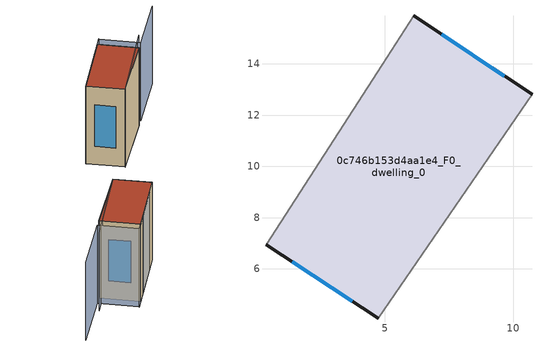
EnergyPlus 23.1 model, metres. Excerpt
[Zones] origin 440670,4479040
0c746b153d4aa1e4_F0_dwelling_0
 floor ground (EU_floor_Construction): 4.75,4.07 10.73,12.8 6.13,15.88 4.89,13.96 0.36,6.95 z0
 wall outside (EU_wall_Construction): 4.75,4.07 0.36,6.95 / 6.13,15.88 10.73,12.8 z0:12
 wall adiabatic (EU_wall_Construction): 10.73,12.8 4.75,4.07 / 0.36,6.95 4.89,13.96 6.13,15.88 z0:12
 window (EU_Window_Construction): 3.72,4.74 1.39,6.27 / 7.21,15.16 9.66,13.52 z2.81:9.19
 roof outside (EU_roof_Construction): 10.73,12.8 4.75,4.07 0.36,6.95 4.89,13.96 6.13,15.88 z12
shading: 4.75,4.07 12.01,15.6 / 6.87,17.01 0.36,6.94 / 16.67,21.61 11.42,13.81 / 11.42,13.81 6.78,16.93 z0:12
[Building]
EU S2 Campaign: North Axis=0; Terrain=City; Solar Distribution=FullExterior
[Site:Location]
Madrid: Latitude=40.5; Longitude=-3.5; Time Zone=1; Elevation=609
[SizingPeriod:WeatherFileDays]
AnnualSizingPeriod: Begin Month=1; Begin Day of Month=1; End Month=12; End Day of Month=31; Day of Week for Start Day=Monday; Use Weather File Daylight Saving Period=No; Use Weather File Rain and Snow Indicators=No
[MATERIAL]
EU_InternalMass_Material: Roughness=MediumRough; Thickness=0.1; Conductivity=1; Density=1800; Specific Heat=900; Thermal Absorptance=0.9; Solar Absorptance=0.7; Visible Absorptance=0.7
[MATERIAL:NOMASS] Roughness=MediumRough; Thermal Absorptance=0.9; Solar Absorptance=0.7; Visible Absorptance=0.7
Name | Thermal Resistance
EU_wall_NoMass | 0.419739
EU_roof_NoMass | 0.352165
EU_floor_NoMass | 0.608284
[WINDOWMATERIAL:SIMPLEGLAZINGSYSTEM]
EU_Window_SimpleGlazing: UFactor=4.8352; Solar Heat Gain Coefficient=0.85; Visible Transmittance=0.85
[CONSTRUCTION]
EU_wall_Construction: EU_wall_NoMass
EU_roof_Construction: EU_roof_NoMass
EU_floor_Construction: EU_floor_NoMass
EU_InternalMass_Construction: EU_InternalMass_Material
EU_Window_Construction: EU_Window_SimpleGlazing
[ZONE]
0c746b153d4aa1e4_F0_dwelling_0: Type=1; Multiplier=1; Ceiling Height=autocalculate; Volume=686.358; Floor Area=autocalculate; Part of Total Floor Area=Yes
[INTERNALMASS]
0c746b153d4aa1e4_F0_dwelling_0_EU_InternalMass: Construction=EU_InternalMass_Construction; Zone or ZoneList=0c746b153d4aa1e4_F0_dwelling_0; Surface Area=57.1965
[OTHEREQUIPMENT]
EU_Step8_InternalGain_0c746b153d4aa1e4_F0_dwelling_0_f000: Fuel Type=Electricity; Zone or ZoneList or Space or SpaceList=0c746b153d4aa1e4_F0_dwelling_0; Schedule=EU_Step8_GainSchedule_0c746b153d4aa1e4_F0_dwelling_0_f000; Design Level Calculation Method=Watts/Area; Power per Zone Floor Area=1; Fraction Latent=0; Fraction Radiant=0; Fraction Lost=0; Carbon Dioxide Generation Rate=0; EndUse Subcategory=EU_Step8_InternalGains
[ZONEVENTILATION:DESIGNFLOWRATE]
EU_ConstantAir_0c746b153d4aa1e4_F0_dwelling_0: Zone or ZoneList or Space or SpaceList=0c746b153d4aa1e4_F0_dwelling_0; Schedule=EU_AlwaysOn; Design Flow Rate Calculation Method=AirChanges/Hour; Air Changes per Hour=0.703302; Ventilation Type=Natural; Fan Pressure Rise=0; Fan Total Efficiency=1; Constant Term Coefficient=1; Temperature Term Coefficient=0; Velocity Term Coefficient=0; Velocity Squared Term Coefficient=0; Minimum Indoor Temperature=-100; Maximum Indoor Temperature=100; Delta Temperature=-100; Minimum Outdoor Temperature=-100; Maximum Outdoor Temperature=100; Maximum Wind Speed=40
[HVACTEMPLATE:THERMOSTAT]
EU_HeatOnly_0c746b153d4aa1e4_F0_dwelling_0: Constant Heating Setpoint=20; Constant Cooling Setpoint=50
[HVACTEMPLATE:ZONE:IDEALLOADSAIRSYSTEM]
0c746b153d4aa1e4_F0_dwelling_0: Template Thermostat=EU_HeatOnly_0c746b153d4aa1e4_F0_dwelling_0; System Availability Schedule=EU_AlwaysOn; Maximum Heating Supply Air Temperature=50; Minimum Cooling Supply Air Temperature=13; Maximum Heating Supply Air Humidity Ratio=0.0156; Minimum Cooling Supply Air Humidity Ratio=0.0077; Heating Limit=NoLimit; Cooling Limit=NoLimit; Heating Availability Schedule=EU_AlwaysOn; Cooling Availability Schedule=EU_CoolingOff; Dehumidification Control Type=ConstantSensibleHeatRatio; Cooling Sensible Heat Ratio=0.7; Dehumidification Setpoint=60; Humidification Control Type=None; Humidification Setpoint=30; Outdoor Air Method=None; Outdoor Air Flow Rate per Person=0.00944; Outdoor Air Flow Rate per Zone Floor Area=0; Outdoor Air Flow Rate per Zone=0; Demand Controlled Ventilation Type=None; Outdoor Air Economizer Type=NoEconomizer; Heat Recovery Type=None; Sensible Heat Recovery Effectiveness=0.7; Latent Heat Recovery Effectiveness=0.65
[SIZING:ZONE]
0c746b153d4aa1e4_F0_dwelling_0: Zone Cooling Design Supply Air Temperature Input Method=SupplyAirTemperature; Zone Cooling Design Supply Air Temperature=13; Zone Heating Design Supply Air Temperature Input Method=SupplyAirTemperature; Zone Heating Design Supply Air Temperature=50; Zone Cooling Design Supply Air Humidity Ratio=0.008; Zone Heating Design Supply Air Humidity Ratio=0.008; Cooling Design Air Flow Method=DesignDay; Cooling Design Air Flow Rate=0; Cooling Minimum Air Flow per Zone Floor Area=0.000762; Cooling Minimum Air Flow=0; Cooling Minimum Air Flow Fraction=0.2; Heating Design Air Flow Method=DesignDay; Heating Design Air Flow Rate=0; Heating Maximum Air Flow per Zone Floor Area=0.002032; Heating Maximum Air Flow=0.141576; Heating Maximum Air Flow Fraction=0.3; Account for Dedicated Outdoor Air System=No; Dedicated Outdoor Air System Control Strategy=NeutralSupplyAir; Dedicated Outdoor Air Low Setpoint Temperature for Design=autosize; Dedicated Outdoor Air High Setpoint Temperature for Design=autosize; Zone Load Sizing Method=Sensible Load Only No Latent Load; Zone Latent Cooling Design Supply Air Humidity Ratio Input Method=HumidityRatioDifference; Zone Cooling Design Supply Air Humidity Ratio Difference=0.005; Zone Latent Heating Design Supply Air Humidity Ratio Input Method=HumidityRatioDifference; Zone Humidification Design Supply Air Humidity Ratio Difference=0.005
[SCHEDULE:CONSTANT]
Name | Hourly Value
EU_AlwaysOn | 1
EU_CoolingOff | 0
[SCHEDULE:FILE]
EU_Step8_GainSchedule_0c746b153d4aa1e4_F0_dwelling_0_f000: File=../../schedules/0c746b153d4aa1e4/0c746b153d4aa1e4_F0_dwelling_0_f000_gain.csv; Column Number=1; Rows to Skip at Top=0; Number of Hours of Data=8760; Column Separator=Comma; Interpolate to Timestep=No; Minutes per Item=60; Adjust Schedule for Daylight Savings=Yes
